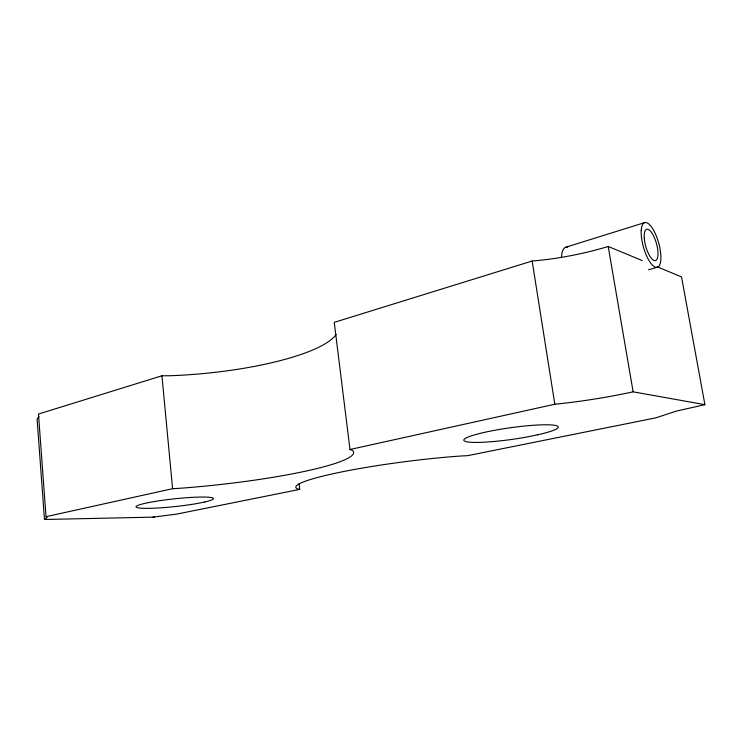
<?xml version="1.0" encoding="UTF-8"?>
<svg xmlns="http://www.w3.org/2000/svg" width="742" height="742" viewBox="0 0 742 742"><rect width="100%" height="100%" fill="white"/><g stroke="black" fill="none" stroke-linecap="round" stroke-linejoin="round"><path stroke-width="1.11" d="M38.983 416.522L37.1 419.082L44.464 519.493L154.364 517.109M44.464 519.493L47.126 517.489L46.023 516.673L38.473 414.055L161.932 375.777L170.057 375.74A138.318 32.657 -5.4 0 0 336.145 334.401M566.165 247.105L645.002 222.507M642.21 260.572L608.208 246.465A110.168 31.544 -11 0 1 532.153 261.017L334.243 322.362L349.992 449.504L352.496 450.45A141.212 17.827 -6.1 0 1 180.825 488.217L172.598 488.7L46.023 516.673M648.499 269.81L657.31 267.296M349.992 449.504L554.821 404.232A113.062 17.418 -9 0 0 633.13 391.822L704.9 404.668L681.527 276.896L657.087 266.749M299.091 483.682L299.74 489.386L176.568 514.132L152.935 517.137M704.9 404.668L676.407 411.105L655.705 417.876L467.636 455.662L460.652 456.015A113.09 11.557 -7.3 0 0 342.118 471.829A113.09 11.557 -7.3 0 0 297.449 488.904L299.74 489.386M608.208 246.465L633.13 391.822M532.153 261.017L554.821 404.232M161.932 375.777L172.598 488.7M561.499 257.483A22.204 8.867 74.2 0 1 567.76 247.123M537.588 434.831L526.968 436.982A47.692 5.88 -8 0 1 463.973 439.589A47.692 5.88 -8 0 1 535.001 425.166A47.692 5.88 -8 0 1 537.588 434.831M204.736 501.991L197.613 503.428A38.964 3.886 -6.1 0 1 136.676 507.445A38.964 3.886 -6.1 0 1 184.072 497.919A38.964 3.886 -6.1 0 1 204.736 501.991M641.218 230.641A23.234 7.902 74.3 0 0 655.13 267.092A23.234 7.902 74.3 0 0 656.744 237.05A23.234 7.902 74.3 0 0 641.218 230.641M644.288 238.34A16.259 5.528 74.3 0 0 655.464 260.59A16.259 5.528 74.3 0 0 653.535 235.845A16.259 5.528 74.3 0 0 644.288 238.34"/></g></svg>
